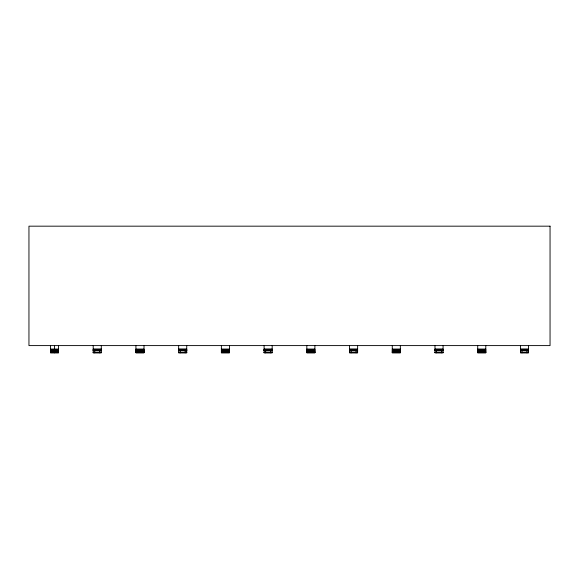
<?xml version="1.0" encoding="UTF-8"?>
<svg xmlns="http://www.w3.org/2000/svg" width="579" height="579" viewBox="0 0 579 579"><rect width="100%" height="100%" fill="white"/><g stroke="black" fill="none" stroke-linecap="round" stroke-linejoin="round"><path stroke-width="0.87" d="M50.482 349.043L58.551 349.043M93.205 349.043L101.282 349.043M135.927 349.043L144.005 349.043M178.65 349.043L186.727 349.043M221.373 349.043L229.45 349.043M264.104 349.043L272.173 349.043M306.827 349.043L314.896 349.043M349.55 349.043L357.627 349.043M392.272 349.043L400.35 349.043M434.995 349.043L443.073 349.043M477.718 349.043L485.795 349.043M520.449 349.043L528.518 349.043M93.205 349.34L101.282 349.34M178.65 349.34L186.727 349.34M264.104 349.34L272.173 349.34M349.55 349.34L357.627 349.34M434.995 349.34L443.073 349.34M520.449 349.34L528.518 349.34M50.482 349.535L58.551 349.535M135.927 349.535L144.005 349.535M221.373 349.535L229.45 349.535M306.827 349.535L314.896 349.535M392.272 349.535L400.35 349.535M477.718 349.535L485.795 349.535M93.205 349.622L101.282 349.622M178.65 349.622L186.727 349.622M264.104 349.622L272.173 349.622M349.55 349.622L357.627 349.622M434.995 349.622L443.073 349.622M520.449 349.622L528.518 349.622M93.205 349.882L101.282 349.882M178.65 349.882L186.727 349.882M264.104 349.882L272.173 349.882M349.55 349.882L357.627 349.882M434.995 349.882L443.073 349.882M520.449 349.882L528.518 349.882M50.482 350.027L58.551 350.027M135.927 350.027L144.005 350.027M221.373 350.027L229.45 350.027M306.827 350.027L314.896 350.027M392.272 350.027L400.35 350.027M477.718 350.027L485.795 350.027M93.205 350.129L101.282 350.129M178.65 350.129L186.727 350.129M264.104 350.129L272.173 350.129M349.55 350.129L357.627 350.129M434.995 350.129L443.073 350.129M520.449 350.129L528.518 350.129M93.205 350.331L101.282 350.331M178.65 350.331L186.727 350.331M264.104 350.331L272.173 350.331M349.55 350.331L357.627 350.331M434.995 350.331L443.073 350.331M520.449 350.331L528.518 350.331M50.482 350.49L58.551 350.49M93.205 350.505L101.282 350.505M135.927 350.49L144.005 350.49M178.65 350.505L186.727 350.505M221.373 350.49L229.45 350.49M264.104 350.505L272.173 350.505M306.827 350.49L314.896 350.49M349.55 350.505L357.627 350.505M392.272 350.49L400.35 350.49M434.995 350.505L443.073 350.505M477.718 350.49L485.795 350.49M520.449 350.505L528.518 350.505M101.282 350.628L93.205 350.628L101.282 350.729M186.727 350.628L178.65 350.628L186.727 350.729M264.104 350.628L272.173 350.628M349.55 350.628L357.627 350.628M434.995 350.628L443.073 350.628M528.518 350.628L520.449 350.628L528.518 350.729M264.104 350.729L272.173 350.729M349.55 350.729L357.627 350.729M434.995 350.729L443.073 350.729M50.482 350.939L58.551 350.939M135.927 350.939L144.005 350.939M221.373 350.939L229.45 350.939M306.827 350.939L314.896 350.939M392.272 350.939L400.35 350.939M477.718 350.939L485.795 350.939M50.482 351.352L58.551 351.352M135.927 351.352L144.005 351.352M221.373 351.352L229.45 351.352M306.827 351.352L314.896 351.352M392.272 351.352L400.35 351.352M477.718 351.352L485.795 351.352M50.482 351.721L58.551 351.721M135.927 351.721L144.005 351.721M221.373 351.721L229.45 351.721M306.827 351.721L314.896 351.721M392.272 351.721L400.35 351.721M477.718 351.721L485.795 351.721M50.482 352.046L58.551 352.046M135.927 352.046L144.005 352.046M221.373 352.046L229.45 352.046M306.827 352.046L314.896 352.046M392.272 352.046L400.35 352.046M477.718 352.046L485.795 352.046M50.482 352.322L58.551 352.322M93.205 352.322L101.282 352.322M135.927 352.322L144.005 352.322M178.65 352.322L186.727 352.322M221.373 352.322L229.45 352.322M264.104 352.322L272.173 352.322M306.827 352.322L314.896 352.322M349.55 352.322L357.627 352.322M392.272 352.322L400.35 352.322M434.995 352.322L443.073 352.322M477.718 352.322L485.795 352.322M520.449 352.322L528.518 352.322M50.482 352.539L58.551 352.539M93.205 352.539L101.282 352.539M135.927 352.539L144.005 352.539M178.65 352.539L186.727 352.539M221.373 352.539L229.45 352.539M264.104 352.539L272.173 352.539M306.827 352.539L314.896 352.539M349.55 352.539L357.627 352.539M392.272 352.539L400.35 352.539M434.995 352.539L443.073 352.539M477.718 352.539L485.795 352.539M520.449 352.539L528.518 352.539M50.482 352.698L58.551 352.698M93.205 352.698L101.282 352.698M135.927 352.698L144.005 352.698M178.65 352.698L186.727 352.698M221.373 352.698L229.45 352.698M264.104 352.698L272.173 352.698M306.827 352.698L314.896 352.698M349.55 352.698L357.627 352.698M392.272 352.698L400.35 352.698M434.995 352.698L443.073 352.698M477.718 352.698L485.795 352.698M520.449 352.698L528.518 352.698M528.518 345.598L528.518 352.828L520.449 352.828L520.449 345.598M526.948 350.729L526.948 352.828M522.012 350.729L522.012 352.828M485.795 345.598L485.795 352.828L477.718 352.828L477.718 345.598M443.073 345.598L443.073 352.828L434.995 352.799L434.995 345.598M441.502 350.729L441.502 352.828M436.566 350.729L436.566 352.828M400.35 345.598L400.35 352.828L392.272 352.799L392.272 345.598M357.627 345.598L357.627 352.828L349.55 352.828L349.55 345.598M356.056 350.729L356.056 352.828M351.12 350.729L351.12 352.828M314.896 345.598L314.896 352.828L306.827 352.828L306.827 345.598M272.173 345.598L272.173 352.828L264.104 352.828L264.104 345.598M270.603 350.729L270.603 352.828M265.667 350.729L265.667 352.828M229.45 345.598L229.45 352.828L221.373 352.828L221.373 345.598M186.727 345.598L186.727 352.828L178.65 352.828L178.65 345.598M185.157 350.729L185.157 352.828M180.221 350.729L180.221 352.828M144.005 345.598L144.005 352.828L135.927 352.828L135.927 345.598M101.282 345.598L101.282 352.828L93.205 352.828L93.205 345.598M99.711 350.729L99.711 352.828M94.775 350.729L94.775 352.828M58.551 345.598L58.551 352.828L50.482 352.828L50.482 345.598M54.52 345.598L54.52 352.828M550.05 226.172L28.95 226.172L28.95 345.598L550.05 345.598L550.05 226.172"/></g></svg>
